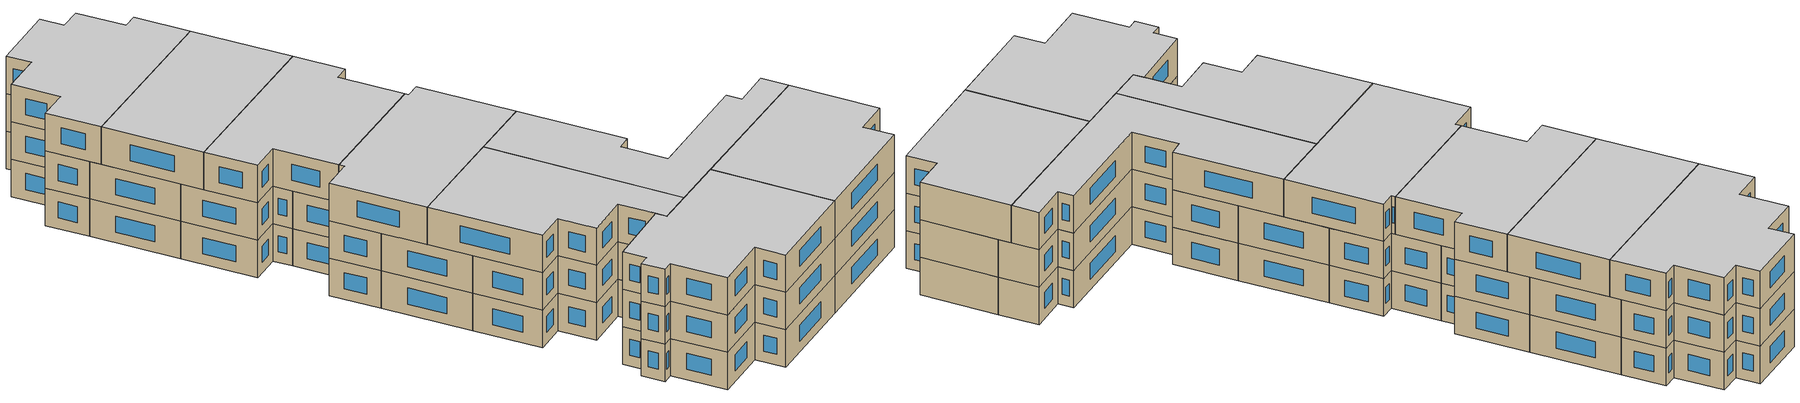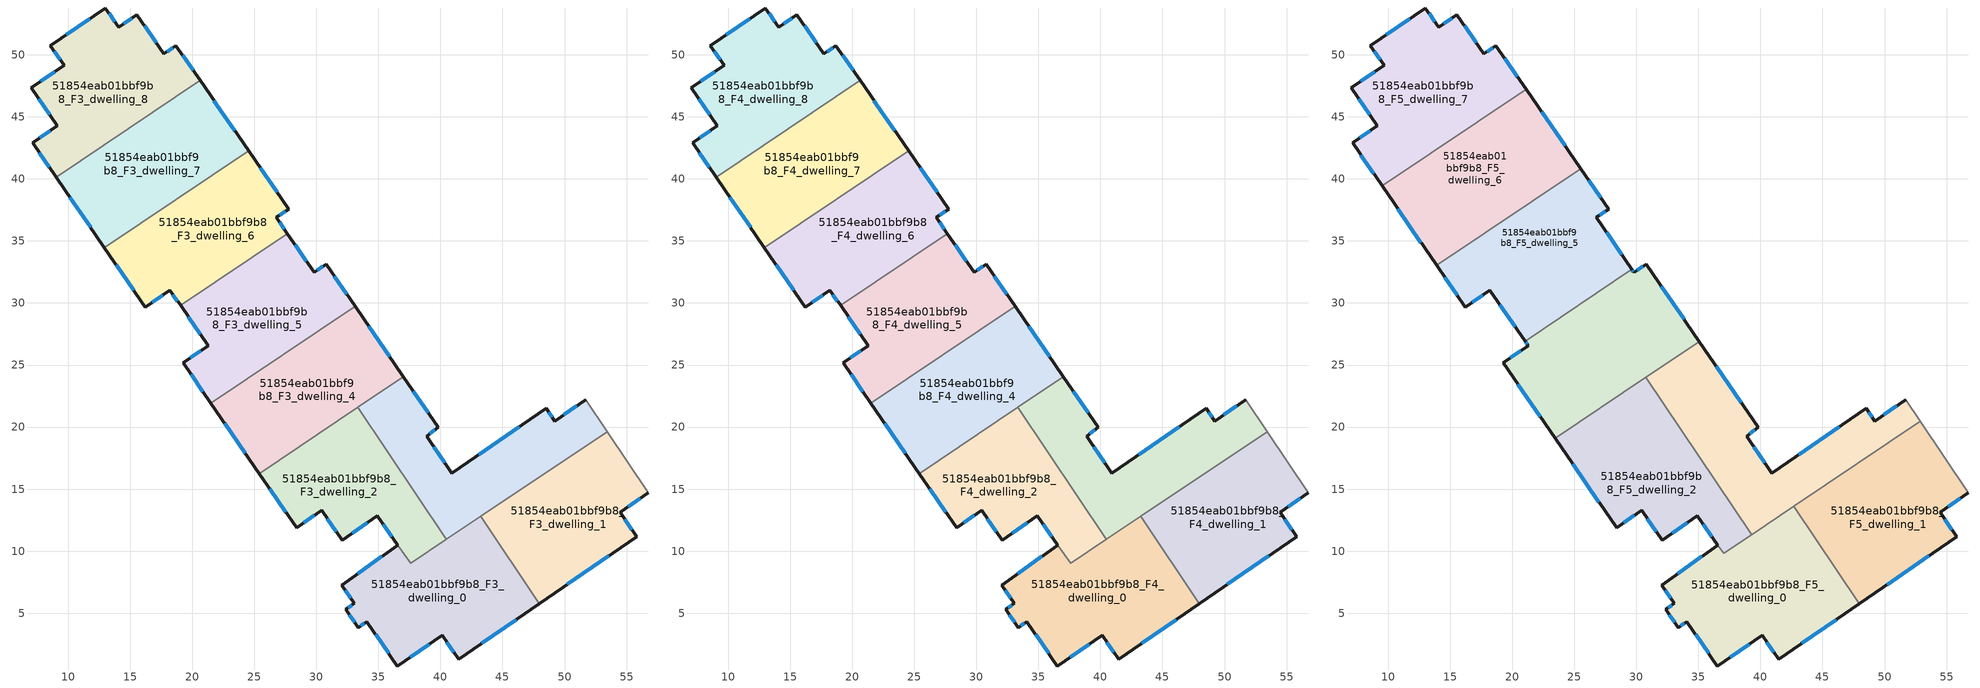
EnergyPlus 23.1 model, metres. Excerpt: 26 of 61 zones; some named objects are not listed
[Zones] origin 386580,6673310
51854eab01bbf9b8_F3_dwelling_0
 floor to 51854eab01bbf9b8_F2_dwelling_0 (EU_floor_Construction): 43.24,12.8 47.96,5.77 41.48,1.3 40.14,3.23 36.54,0.75 34.07,4.31 33.4,3.83 32.36,5.3 33.06,5.78 32.06,7.26 36.56,10.5 37.59,9.01 z9
 wall outside (EU_wall_Construction): 36.56,10.5 32.06,7.26 33.06,5.78 32.36,5.3 33.4,3.83 34.07,4.31 36.54,0.75 40.14,3.23 41.48,1.3 47.96,5.77 z9:12
 wall to 51854eab01bbf9b8_F3_dwelling_1 (EU_wall_Construction): 47.96,5.77 43.24,12.8 z9:12
 wall to 51854eab01bbf9b8_F3_dwelling_2 (EU_wall_Construction): 37.59,9.01 36.56,10.5 / 40.49,10.95 37.6,9.01 z9:12
 wall to 51854eab01bbf9b8_F3_dwelling_3 (EU_wall_Construction): 43.24,12.8 40.49,10.95 z9:12
 window (EU_Window_Construction): 33.59,3.97 33.88,4.17 / 32.66,4.88 33.1,4.25 / 32.86,5.65 32.56,5.44 / 32.34,6.84 32.77,6.21 / 35.27,9.57 33.34,8.19 / 43.33,2.58 46.11,4.49 / 40.52,2.68 41.09,1.85 / 37.57,1.45 39.11,2.52 / 34.78,3.29 35.83,1.76 z9.86:11.14
51854eab01bbf9b8_F3_dwelling_1
 floor to 51854eab01bbf9b8_F2_dwelling_1 (EU_floor_Construction): 53.43,19.64 56.74,14.69 54.47,13.14 55.81,11.18 47.96,5.77 43.24,12.8 z9
 wall outside (EU_wall_Construction): 47.96,5.77 55.81,11.18 54.47,13.14 56.74,14.69 z9:12
 wall adiabatic (EU_wall_Construction): 56.74,14.69 53.43,19.64 z9:12
 wall to 51854eab01bbf9b8_F3_dwelling_3 (EU_wall_Construction): 53.43,19.64 43.24,12.8 z9:12
 window (EU_Window_Construction): 55.12,13.58 56.09,14.25 / 55.43,11.74 54.86,12.58 / 50.21,7.32 53.57,9.63 z9.86:11.14
51854eab01bbf9b8_F3_dwelling_2
 floor to 51854eab01bbf9b8_F2_dwelling_2 (EU_floor_Construction): 33.35,21.59 40.49,10.95 37.6,9.01 34.91,12.87 32.08,10.89 30.42,13.3 28.4,11.9 25.41,16.25 z9
 wall outside (EU_wall_Construction): 25.41,16.25 28.4,11.9 30.42,13.3 32.08,10.89 34.91,12.87 36.56,10.5 z9:12
 wall to 51854eab01bbf9b8_F3_dwelling_3 (EU_wall_Construction): 40.49,10.95 33.35,21.59 z9:12
 wall to 51854eab01bbf9b8_F3_dwelling_4 (EU_wall_Construction): 33.35,21.59 25.41,16.25 z9:12
 window (EU_Window_Construction): 32.89,11.45 34.1,12.3 / 30.9,12.61 31.61,11.58 / 28.98,12.3 29.85,12.9 / 26.26,15.01 27.55,13.15 / 35.38,12.19 36.09,11.17 z9.86:11.14
51854eab01bbf9b8_F3_dwelling_3
 floor to 51854eab01bbf9b8_F2_dwelling_3 (EU_floor_Construction): 51.71,22.22 53.43,19.64 40.49,10.95 33.35,21.59 37.02,24.05 39.81,19.98 38.9,19.27 40.92,16.28 48.54,21.5 49.22,20.49 z9
 wall outside (EU_wall_Construction): 51.71,22.22 49.22,20.49 48.54,21.5 40.92,16.28 38.9,19.27 39.81,19.98 37.02,24.05 z9:12
 wall adiabatic (EU_wall_Construction): 53.43,19.64 51.71,22.22 z9:12
 wall to 51854eab01bbf9b8_F3_dwelling_4 (EU_wall_Construction): 37.02,24.05 33.35,21.59 z9:12
 window (EU_Window_Construction): 39.02,21.14 37.82,22.89 / 39.16,19.47 39.55,19.78 / 40.35,17.13 39.48,18.42 / 46.36,20.01 43.1,17.77 / 49.03,20.78 48.73,21.21 / 51,21.72 49.93,20.98 z9.86:11.14
51854eab01bbf9b8_F3_dwelling_4
 floor to 51854eab01bbf9b8_F2_dwelling_4 (EU_floor_Construction): 33.12,29.73 37.02,24.05 25.41,16.25 21.49,21.93 z9
 wall outside (EU_wall_Construction): 37.02,24.05 33.12,29.73 / 21.49,21.93 25.41,16.25 z9:12
 wall to 51854eab01bbf9b8_F3_dwelling_5 (EU_wall_Construction): 33.12,29.73 21.49,21.93 z9:12
 window (EU_Window_Construction): 35.91,25.67 34.23,28.11 / 22.61,20.31 24.29,17.88 z9.86:11.14
51854eab01bbf9b8_F3_dwelling_5
 floor to 51854eab01bbf9b8_F2_dwelling_5 (EU_floor_Construction): 30.78,33.14 33.12,29.73 21.49,21.93 19.26,25.17 21.28,26.57 19.05,29.8 27.68,35.59 29.81,32.46 z9
 wall outside (EU_wall_Construction): 19.05,29.8 21.28,26.57 19.26,25.17 21.49,21.93 / 33.12,29.73 30.78,33.14 29.81,32.46 27.68,35.59 z9:12
 wall to 51854eab01bbf9b8_F3_dwelling_6 (EU_wall_Construction): 27.68,35.59 19.05,29.8 z9:12
 window (EU_Window_Construction): 19.9,24.24 20.86,22.86 / 20.7,26.17 19.84,25.57 / 19.69,28.88 20.64,27.49 / 29.2,33.35 28.29,34.69 / 30.51,32.94 30.09,32.65 / 32.45,30.7 31.45,32.16 z9.86:11.14
51854eab01bbf9b8_F3_dwelling_6
 floor to 51854eab01bbf9b8_F2_dwelling_6 (EU_floor_Construction): 24.54,42.25 27.77,37.56 26.78,36.9 27.68,35.59 19.05,29.8 18.2,31.04 16.22,29.66 12.92,34.46 z9
 wall outside (EU_wall_Construction): 12.92,34.46 16.22,29.66 18.2,31.04 19.05,29.8 / 27.68,35.59 26.78,36.9 27.77,37.56 24.54,42.25 z9:12
 wall to 51854eab01bbf9b8_F3_dwelling_7 (EU_wall_Construction): 24.54,42.25 12.92,34.46 z9:12
 window (EU_Window_Construction): 18.45,30.68 18.81,30.15 / 16.78,30.05 17.64,30.64 / 13.86,33.09 15.28,31.03 / 26.85,38.9 25.46,40.91 / 27.06,37.09 27.49,37.37 / 27.42,35.96 27.04,36.52 z9.86:11.14
51854eab01bbf9b8_F3_dwelling_7
 floor to 51854eab01bbf9b8_F2_dwelling_7 (EU_floor_Construction): 20.63,47.94 24.54,42.25 12.92,34.46 9.02,40.15 z9
 wall outside (EU_wall_Construction): 24.54,42.25 20.63,47.94 / 9.02,40.15 12.92,34.46 z9:12
 wall to 51854eab01bbf9b8_F3_dwelling_8 (EU_wall_Construction): 20.63,47.94 9.02,40.15 z9:12
 window (EU_Window_Construction): 23.42,43.88 21.74,46.31 / 10.14,38.52 11.81,36.08 z9.86:11.14
51854eab01bbf9b8_F3_dwelling_8
 floor to 51854eab01bbf9b8_F2_dwelling_8 (EU_floor_Construction): 18.69,50.75 20.63,47.94 9.02,40.15 7.13,42.91 9.13,44.27 7.03,47.34 9.67,49.14 8.58,50.73 13,53.77 14.06,52.23 15.54,53.22 17.71,50.07 z9
 wall outside (EU_wall_Construction): 20.63,47.94 18.69,50.75 17.71,50.07 15.54,53.22 14.06,52.23 13,53.77 8.58,50.73 9.67,49.14 7.03,47.34 9.13,44.27 7.13,42.91 9.02,40.15 z9:12
 window (EU_Window_Construction): 20.07,48.74 19.24,49.95 / 7.67,42.12 8.48,40.94 / 8.56,43.88 7.7,43.3 / 7.63,46.47 8.53,45.15 / 8.92,48.63 7.79,47.86 / 8.89,50.28 9.36,49.59 / 11.74,52.9 9.84,51.6 / 13.76,52.67 13.31,53.33 / 15.12,52.94 14.49,52.52 / 17.09,50.97 16.16,52.32 / 18.41,50.56 17.99,50.27 z9.86:11.14
51854eab01bbf9b8_F4_dwelling_0
 floor to 51854eab01bbf9b8_F3_dwelling_0 (EU_floor_Construction): 43.24,12.8 47.96,5.77 41.48,1.3 40.14,3.23 36.54,0.75 34.07,4.31 33.4,3.83 32.36,5.3 33.06,5.78 32.06,7.26 36.56,10.5 37.59,9.01 z12
 wall outside (EU_wall_Construction): 36.56,10.5 32.06,7.26 33.06,5.78 32.36,5.3 33.4,3.83 34.07,4.31 36.54,0.75 40.14,3.23 41.48,1.3 47.96,5.77 z12:15
 wall to 51854eab01bbf9b8_F4_dwelling_1 (EU_wall_Construction): 47.96,5.77 43.24,12.8 z12:15
 wall to 51854eab01bbf9b8_F4_dwelling_2 (EU_wall_Construction): 37.59,9.01 36.56,10.5 / 40.49,10.95 37.6,9.01 z12:15
 wall to 51854eab01bbf9b8_F4_dwelling_3 (EU_wall_Construction): 43.24,12.8 40.49,10.95 z12:15
 window (EU_Window_Construction): 33.59,3.97 33.88,4.17 / 32.66,4.88 33.1,4.25 / 32.86,5.65 32.56,5.44 / 32.34,6.84 32.77,6.21 / 35.27,9.57 33.34,8.19 / 43.33,2.58 46.11,4.49 / 40.52,2.68 41.09,1.85 / 37.57,1.45 39.11,2.52 / 34.78,3.29 35.83,1.76 z12.86:14.14
51854eab01bbf9b8_F4_dwelling_1
 floor to 51854eab01bbf9b8_F3_dwelling_1 (EU_floor_Construction): 53.43,19.64 56.74,14.69 54.47,13.14 55.81,11.18 47.96,5.77 43.24,12.8 z12
 wall outside (EU_wall_Construction): 47.96,5.77 55.81,11.18 54.47,13.14 56.74,14.69 z12:15
 wall adiabatic (EU_wall_Construction): 56.74,14.69 53.43,19.64 z12:15
 wall to 51854eab01bbf9b8_F4_dwelling_3 (EU_wall_Construction): 53.43,19.64 43.24,12.8 z12:15
 window (EU_Window_Construction): 55.12,13.58 56.09,14.25 / 55.43,11.74 54.86,12.58 / 50.21,7.32 53.57,9.63 z12.86:14.14
51854eab01bbf9b8_F4_dwelling_2
 floor to 51854eab01bbf9b8_F3_dwelling_2 (EU_floor_Construction): 33.35,21.59 40.49,10.95 37.6,9.01 34.91,12.87 32.08,10.89 30.42,13.3 28.4,11.9 25.41,16.25 z12
 wall outside (EU_wall_Construction): 25.41,16.25 28.4,11.9 30.42,13.3 32.08,10.89 34.91,12.87 36.56,10.5 z12:15
 wall to 51854eab01bbf9b8_F4_dwelling_3 (EU_wall_Construction): 40.49,10.95 33.35,21.59 z12:15
 wall to 51854eab01bbf9b8_F4_dwelling_4 (EU_wall_Construction): 33.35,21.59 25.41,16.25 z12:15
 window (EU_Window_Construction): 32.89,11.45 34.1,12.3 / 30.9,12.61 31.61,11.58 / 28.98,12.3 29.85,12.9 / 26.26,15.01 27.55,13.15 / 35.38,12.19 36.09,11.17 z12.86:14.14
 ceiling adiabatic (EU_roof_Construction): 40.49,10.95 39.94,11.77 37.03,9.81 37.59,9.01 z15
51854eab01bbf9b8_F4_dwelling_3
 floor to 51854eab01bbf9b8_F3_dwelling_3 (EU_floor_Construction): 51.71,22.22 53.43,19.64 40.49,10.95 33.35,21.59 37.02,24.05 39.81,19.98 38.9,19.27 40.92,16.28 48.54,21.5 49.22,20.49 z12
 wall outside (EU_wall_Construction): 51.71,22.22 49.22,20.49 48.54,21.5 40.92,16.28 38.9,19.27 39.81,19.98 37.02,24.05 z12:15
 wall adiabatic (EU_wall_Construction): 53.43,19.64 51.71,22.22 z12:15
 wall to 51854eab01bbf9b8_F4_dwelling_4 (EU_wall_Construction): 37.02,24.05 33.35,21.59 z12:15
 window (EU_Window_Construction): 39.02,21.14 37.82,22.89 / 39.16,19.47 39.55,19.78 / 40.35,17.13 39.48,18.42 / 46.36,20.01 43.1,17.77 / 49.03,20.78 48.73,21.21 / 51,21.72 49.93,20.98 z12.86:14.14
 ceiling adiabatic (EU_roof_Construction): 43.24,12.8 42.69,13.61 39.94,11.77 40.49,10.95 z15
51854eab01bbf9b8_F4_dwelling_4
 floor to 51854eab01bbf9b8_F3_dwelling_4 (EU_floor_Construction): 33.12,29.73 37.02,24.05 25.41,16.25 21.49,21.93 z12
 wall outside (EU_wall_Construction): 37.02,24.05 33.12,29.73 / 21.49,21.93 25.41,16.25 z12:15
 wall to 51854eab01bbf9b8_F4_dwelling_5 (EU_wall_Construction): 33.12,29.73 21.49,21.93 z12:15
 window (EU_Window_Construction): 35.91,25.67 34.23,28.11 / 22.61,20.31 24.29,17.88 z12.86:14.14
51854eab01bbf9b8_F4_dwelling_5
 floor to 51854eab01bbf9b8_F3_dwelling_5 (EU_floor_Construction): 30.78,33.14 33.12,29.73 21.49,21.93 19.26,25.17 21.28,26.57 19.05,29.8 27.68,35.59 29.81,32.46 z12
 wall outside (EU_wall_Construction): 19.05,29.8 21.28,26.57 19.26,25.17 21.49,21.93 / 33.12,29.73 30.78,33.14 29.81,32.46 27.68,35.59 z12:15
 wall to 51854eab01bbf9b8_F4_dwelling_6 (EU_wall_Construction): 27.68,35.59 19.05,29.8 z12:15
 window (EU_Window_Construction): 19.9,24.24 20.86,22.86 / 20.7,26.17 19.84,25.57 / 19.69,28.88 20.64,27.49 / 29.2,33.35 28.29,34.69 / 30.51,32.94 30.09,32.65 / 32.45,30.7 31.45,32.16 z12.86:14.14
51854eab01bbf9b8_F4_dwelling_6
 floor to 51854eab01bbf9b8_F3_dwelling_6 (EU_floor_Construction): 24.54,42.25 27.77,37.56 26.78,36.9 27.68,35.59 19.05,29.8 18.2,31.04 16.22,29.66 12.92,34.46 z12
 wall outside (EU_wall_Construction): 12.92,34.46 16.22,29.66 18.2,31.04 19.05,29.8 / 27.68,35.59 26.78,36.9 27.77,37.56 24.54,42.25 z12:15
 wall to 51854eab01bbf9b8_F4_dwelling_7 (EU_wall_Construction): 24.54,42.25 12.92,34.46 z12:15
 window (EU_Window_Construction): 18.45,30.68 18.81,30.15 / 16.78,30.05 17.64,30.64 / 13.86,33.09 15.28,31.03 / 26.85,38.9 25.46,40.91 / 27.06,37.09 27.49,37.37 / 27.42,35.96 27.04,36.52 z12.86:14.14
51854eab01bbf9b8_F4_dwelling_7
 floor to 51854eab01bbf9b8_F3_dwelling_7 (EU_floor_Construction): 20.63,47.94 24.54,42.25 12.92,34.46 9.02,40.15 z12
 wall outside (EU_wall_Construction): 24.54,42.25 20.63,47.94 / 9.02,40.15 12.92,34.46 z12:15
 wall to 51854eab01bbf9b8_F4_dwelling_8 (EU_wall_Construction): 20.63,47.94 9.02,40.15 z12:15
 window (EU_Window_Construction): 23.42,43.88 21.74,46.31 / 10.14,38.52 11.81,36.08 z12.86:14.14
51854eab01bbf9b8_F4_dwelling_8
 floor to 51854eab01bbf9b8_F3_dwelling_8 (EU_floor_Construction): 18.69,50.75 20.63,47.94 9.02,40.15 7.13,42.91 9.13,44.27 7.03,47.34 9.67,49.14 8.58,50.73 13,53.77 14.06,52.23 15.54,53.22 17.71,50.07 z12
 wall outside (EU_wall_Construction): 20.63,47.94 18.69,50.75 17.71,50.07 15.54,53.22 14.06,52.23 13,53.77 8.58,50.73 9.67,49.14 7.03,47.34 9.13,44.27 7.13,42.91 9.02,40.15 z12:15
 window (EU_Window_Construction): 20.07,48.74 19.24,49.95 / 7.67,42.12 8.48,40.94 / 8.56,43.88 7.7,43.3 / 7.63,46.47 8.53,45.15 / 8.92,48.63 7.79,47.86 / 8.89,50.28 9.36,49.59 / 11.74,52.9 9.84,51.6 / 13.76,52.67 13.31,53.33 / 15.12,52.94 14.49,52.52 / 17.09,50.97 16.16,52.32 / 18.41,50.56 17.99,50.27 z12.86:14.14
51854eab01bbf9b8_F5_dwelling_0
 floor to 51854eab01bbf9b8_F4_dwelling_0 (EU_floor_Construction): 43.24,12.8 47.96,5.77 41.48,1.3 40.14,3.23 36.54,0.75 34.07,4.31 33.4,3.83 32.36,5.3 33.06,5.78 32.06,7.26 36.56,10.5 37.59,9.01 z15
 floor adiabatic (EU_floor_Construction): 42.69,13.61 43.24,12.8 37.59,9.01 37.03,9.81 z15
 wall outside (EU_wall_Construction): 36.56,10.5 32.06,7.26 33.06,5.78 32.36,5.3 33.4,3.83 34.07,4.31 36.54,0.75 40.14,3.23 41.48,1.3 47.96,5.77 z15:18
 wall to 51854eab01bbf9b8_F5_dwelling_1 (EU_wall_Construction): 47.96,5.77 42.69,13.61 z15:18
 wall to 51854eab01bbf9b8_F5_dwelling_2 (EU_wall_Construction): 39.28,11.32 37.03,9.81 36.56,10.5 z15:18
 wall to 51854eab01bbf9b8_F5_dwelling_3 (EU_wall_Construction): 42.69,13.61 39.28,11.32 z15:18
 window (EU_Window_Construction): 43.33,2.57 46.11,4.49 / 40.52,2.68 41.09,1.85 / 37.57,1.45 39.11,2.52 / 34.78,3.29 35.83,1.76 / 33.59,3.97 33.88,4.17 / 32.66,4.88 33.1,4.25 / 32.86,5.65 32.56,5.44 / 32.34,6.84 32.77,6.21 / 35.27,9.57 33.34,8.19 z15.86:17.14
 ceiling to 51854eab01bbf9b8_F6_dwelling_0 (EU_floor_Construction): 47.96,5.77 42.69,13.61 37.03,9.81 36.56,10.5 32.06,7.26 33.06,5.78 32.36,5.3 33.4,3.83 34.07,4.31 36.54,0.75 40.14,3.23 41.48,1.3 z18
51854eab01bbf9b8_F5_dwelling_1
 floor to 51854eab01bbf9b8_F4_dwelling_1 (EU_floor_Construction): 53.43,19.64 56.74,14.69 54.47,13.14 55.81,11.18 47.96,5.77 43.24,12.8 z15
 floor to 51854eab01bbf9b8_F4_dwelling_0 (EU_floor_Construction): 44.55,10.84 43.24,12.8 47.96,5.77 z15
 floor to 51854eab01bbf9b8_F4_dwelling_3 (EU_floor_Construction): 52.89,20.45 53.43,19.64 43.24,12.8 42.69,13.61 z15
 wall outside (EU_wall_Construction): 47.96,5.77 55.81,11.18 54.47,13.14 56.74,14.69 z15:18
 wall adiabatic (EU_wall_Construction): 56.74,14.69 52.89,20.45 z15:18
 wall to 51854eab01bbf9b8_F5_dwelling_3 (EU_wall_Construction): 52.89,20.45 42.69,13.61 z15:18
 window (EU_Window_Construction): 55.12,13.58 56.09,14.25 / 55.43,11.74 54.86,12.58 / 50.2,7.31 53.57,9.63 z15.86:17.14
 ceiling to 51854eab01bbf9b8_F6_dwelling_1 (EU_floor_Construction): 55.81,11.18 54.47,13.14 56.74,14.69 52.89,20.45 42.69,13.61 47.96,5.77 z18
51854eab01bbf9b8_F5_dwelling_2
 floor to 51854eab01bbf9b8_F4_dwelling_2 (EU_floor_Construction): 32.69,21.14 39.28,11.32 37.03,9.81 34.91,12.87 32.08,10.89 30.42,13.3 28.4,11.9 25.41,16.25 z15
 floor to 51854eab01bbf9b8_F4_dwelling_4 (EU_floor_Construction): 30.77,24.01 32.69,21.14 25.41,16.25 23.45,19.09 z15
 wall outside (EU_wall_Construction): 23.45,19.09 28.4,11.9 30.42,13.3 32.08,10.89 34.91,12.87 36.56,10.49 z15:18
 wall to 51854eab01bbf9b8_F5_dwelling_3 (EU_wall_Construction): 39.28,11.32 30.77,24.01 z15:18
 wall to 51854eab01bbf9b8_F5_dwelling_4 (EU_wall_Construction): 30.77,24.01 23.45,19.09 z15:18
 window (EU_Window_Construction): 32.89,11.45 34.1,12.3 / 30.9,12.61 31.61,11.58 / 28.98,12.3 29.85,12.9 / 24.86,17.04 26.99,13.96 / 35.38,12.19 36.09,11.17 z15.86:17.14
 ceiling to 51854eab01bbf9b8_F6_dwelling_2 (EU_floor_Construction): 39.28,11.32 30.77,24.01 23.45,19.09 28.4,11.9 30.42,13.3 32.08,10.89 34.91,12.87 37.03,9.81 z18
51854eab01bbf9b8_F5_dwelling_3
 floor to 51854eab01bbf9b8_F4_dwelling_3 (EU_floor_Construction): 51.71,22.22 52.89,20.45 39.94,11.77 33.35,21.59 37.02,24.05 39.81,19.98 38.9,19.27 40.92,16.28 48.54,21.5 49.22,20.49 z15
 floor to 51854eab01bbf9b8_F4_dwelling_2 (EU_floor_Construction): 33.35,21.59 39.94,11.77 39.28,11.32 32.69,21.14 z15
 floor to 51854eab01bbf9b8_F4_dwelling_4 (EU_floor_Construction): 35.07,26.89 37.02,24.05 32.69,21.14 30.77,24.01 z15
 wall outside (EU_wall_Construction): 51.71,22.22 49.22,20.49 48.54,21.5 40.92,16.28 38.9,19.27 39.81,19.98 35.07,26.89 z15:18
 wall adiabatic (EU_wall_Construction): 52.89,20.45 51.71,22.22 z15:18
 wall to 51854eab01bbf9b8_F5_dwelling_4 (EU_wall_Construction): 35.07,26.89 30.77,24.01 z15:18
 window (EU_Window_Construction): 49.03,20.78 48.73,21.21 / 51,21.72 49.93,20.98 / 38.46,21.95 36.43,24.92 / 39.16,19.47 39.55,19.78 / 40.35,17.13 39.48,18.42 / 46.36,20.01 43.1,17.77 z15.86:17.14
 ceiling to 51854eab01bbf9b8_F6_dwelling_3 (EU_floor_Construction): 52.89,20.45 51.71,22.22 49.22,20.49 48.54,21.5 40.92,16.28 38.9,19.27 39.81,19.98 35.07,26.89 30.77,24.01 39.28,11.32 z18
51854eab01bbf9b8_F5_dwelling_4
 floor to 51854eab01bbf9b8_F4_dwelling_4 (EU_floor_Construction): 33.12,29.73 35.07,26.89 23.45,19.09 21.49,21.93 z15
 floor to 51854eab01bbf9b8_F4_dwelling_5 (EU_floor_Construction): 30.78,33.14 33.12,29.73 21.49,21.93 19.26,25.17 21.28,26.57 21.03,26.93 29.64,32.71 29.81,32.46 z15
 wall outside (EU_wall_Construction): 21.03,26.93 21.28,26.57 19.26,25.17 23.45,19.09 / 35.07,26.89 30.78,33.14 29.81,32.46 29.64,32.71 z15:18
 wall to 51854eab01bbf9b8_F5_dwelling_5 (EU_wall_Construction): 29.64,32.71 21.03,26.93 z15:18
 window (EU_Window_Construction): 20.46,23.43 22.25,20.83 / 20.7,26.17 19.84,25.57 / 21.1,26.83 21.21,26.67 / 29.76,32.53 29.69,32.64 / 30.51,32.94 30.09,32.65 / 33.85,28.68 32.01,31.35 z15.86:17.14
 ceiling to 51854eab01bbf9b8_F6_dwelling_4 (EU_floor_Construction): 35.07,26.89 30.78,33.14 29.81,32.46 29.64,32.71 21.03,26.93 21.28,26.57 19.26,25.17 23.45,19.09 z18
51854eab01bbf9b8_F5_dwelling_5
 floor to 51854eab01bbf9b8_F4_dwelling_5 (EU_floor_Construction): 27.68,35.59 29.64,32.71 21.03,26.93 19.05,29.8 z15
 floor to 51854eab01bbf9b8_F4_dwelling_6 (EU_floor_Construction): 25.52,40.83 27.77,37.56 26.78,36.9 27.68,35.59 19.05,29.8 18.2,31.04 16.22,29.66 13.9,33.04 z15
 wall outside (EU_wall_Construction): 13.9,33.04 16.22,29.66 18.2,31.04 21.03,26.93 / 29.64,32.71 26.78,36.9 27.77,37.56 25.52,40.83 z15:18
 wall to 51854eab01bbf9b8_F5_dwelling_6 (EU_wall_Construction): 25.52,40.83 13.9,33.04 z15:18
 window (EU_Window_Construction): 19.01,29.86 20.22,28.1 / 16.78,30.05 17.64,30.64 / 14.56,32.07 15.55,30.62 / 27.13,38.5 26.16,39.9 / 27.06,37.09 27.49,37.37 / 28.82,33.91 27.6,35.7 z15.86:17.14
 ceiling to 51854eab01bbf9b8_F6_dwelling_5 (EU_floor_Construction): 29.64,32.71 26.78,36.9 27.77,37.56 25.52,40.83 13.9,33.04 16.22,29.66 18.2,31.04 21.03,26.93 z18
51854eab01bbf9b8_F5_dwelling_6
 floor to 51854eab01bbf9b8_F4_dwelling_6 (EU_floor_Construction): 24.54,42.25 25.52,40.83 13.9,33.04 12.92,34.46 z15
 floor to 51854eab01bbf9b8_F4_dwelling_7 (EU_floor_Construction): 21.12,47.22 24.54,42.25 12.92,34.46 9.51,39.44 z15
 wall outside (EU_wall_Construction): 25.52,40.83 21.12,47.22 / 9.51,39.44 13.9,33.04 z15:18
 wall to 51854eab01bbf9b8_F5_dwelling_7 (EU_wall_Construction): 21.12,47.22 9.51,39.44 z15:18
 window (EU_Window_Construction): 24.26,42.66 22.37,45.4 / 10.76,37.61 12.64,34.87 z15.86:17.14
 ceiling to 51854eab01bbf9b8_F6_dwelling_6 (EU_floor_Construction): 25.52,40.83 21.12,47.22 9.51,39.44 13.9,33.04 z18
51854eab01bbf9b8_F5_dwelling_7
 floor to 51854eab01bbf9b8_F4_dwelling_7 (EU_floor_Construction): 20.63,47.94 21.12,47.22 9.51,39.44 9.02,40.15 z15
 floor to 51854eab01bbf9b8_F4_dwelling_8 (EU_floor_Construction): 18.69,50.75 20.63,47.94 9.02,40.15 7.13,42.91 9.13,44.27 7.03,47.34 9.67,49.14 8.58,50.73 13,53.77 14.06,52.23 15.54,53.22 17.71,50.07 z15
 wall outside (EU_wall_Construction): 21.12,47.22 18.69,50.75 17.71,50.07 15.54,53.22 14.06,52.23 13,53.77 8.58,50.73 9.67,49.14 7.03,47.34 9.13,44.27 7.13,42.91 9.51,39.44 z15:18
 window (EU_Window_Construction): 20.42,48.23 19.38,49.74 / 7.81,41.92 8.83,40.43 / 8.56,43.88 7.7,43.3 / 7.63,46.47 8.53,45.15 / 8.92,48.63 7.79,47.86 / 8.89,50.28 9.36,49.59 / 11.74,52.9 9.84,51.6 / 13.76,52.67 13.31,53.33 / 15.12,52.94 14.49,52.52 / 17.09,50.97 16.16,52.32 / 18.41,50.56 17.99,50.27 z15.86:17.14
 ceiling to 51854eab01bbf9b8_F6_dwelling_7 (EU_floor_Construction): 21.12,47.22 18.69,50.75 17.71,50.07 15.54,53.22 14.06,52.23 13,53.77 8.58,50.73 9.67,49.14 7.03,47.34 9.13,44.27 7.13,42.91 9.51,39.44 z18
[Building]
EU S2 Campaign: North Axis=0; Terrain=City; Solar Distribution=FullExterior
[Site:Location]
Helsinki-Vantaa.AP: Latitude=60.317; Longitude=24.963; Time Zone=2; Elevation=54.6
[SizingPeriod:WeatherFileDays]
AnnualSizingPeriod: Begin Month=1; Begin Day of Month=1; End Month=12; End Day of Month=31; Day of Week for Start Day=Monday; Use Weather File Daylight Saving Period=No; Use Weather File Rain and Snow Indicators=No
[MATERIAL]
EU_InternalMass_Material: Roughness=MediumRough; Thickness=0.1; Conductivity=1; Density=1800; Specific Heat=900; Thermal Absorptance=0.9; Solar Absorptance=0.7; Visible Absorptance=0.7
[MATERIAL:NOMASS] Roughness=MediumRough; Thermal Absorptance=0.9; Solar Absorptance=0.7; Visible Absorptance=0.7
Name | Thermal Resistance
EU_wall_NoMass | 2.6932
EU_roof_NoMass | 3.19818
EU_floor_NoMass | 2.22482
[WINDOWMATERIAL:SIMPLEGLAZINGSYSTEM]
EU_Window_SimpleGlazing: UFactor=2.14966; Solar Heat Gain Coefficient=0.7; Visible Transmittance=0.7
[CONSTRUCTION]
EU_wall_Construction: EU_wall_NoMass
EU_roof_Construction: EU_roof_NoMass
EU_floor_Construction: EU_floor_NoMass
EU_Window_Construction: EU_Window_SimpleGlazing
EU_InternalMass_Construction: EU_InternalMass_Material
[ZONE] Type=1; Multiplier=1; Ceiling Height=autocalculate; Floor Area=autocalculate; Part of Total Floor Area=Yes
Name | Volume
51854eab01bbf9b8_F3_dwelling_0; 51854eab01bbf9b8_F4_dwelling_0 | 318.029
51854eab01bbf9b8_F5_dwelling_0 | 337.892
51854eab01bbf9b8_F3_dwelling_1; 51854eab01bbf9b8_F4_dwelling_1 | 289.367
51854eab01bbf9b8_F5_dwelling_1 | 325.545
51854eab01bbf9b8_F3_dwelling_2; 51854eab01bbf9b8_F4_dwelling_2 | 260.671
51854eab01bbf9b8_F5_dwelling_2 | 313.171
51854eab01bbf9b8_F3_dwelling_3; 51854eab01bbf9b8_F4_dwelling_3 | 289.378
51854eab01bbf9b8_F5_dwelling_3 | 325.588
51854eab01bbf9b8_F3_dwelling_4; 51854eab01bbf9b8_F4_dwelling_4 | 289.39
51854eab01bbf9b8_F5_dwelling_4 | 325.538
51854eab01bbf9b8_F3_dwelling_5; 51854eab01bbf9b8_F4_dwelling_5 | 289.358
51854eab01bbf9b8_F5_dwelling_5 | 325.562
51854eab01bbf9b8_F3_dwelling_6; 51854eab01bbf9b8_F4_dwelling_6 | 289.4
51854eab01bbf9b8_F5_dwelling_6 | 325.532
51854eab01bbf9b8_F3_dwelling_7; 51854eab01bbf9b8_F4_dwelling_7 | 289.386
51854eab01bbf9b8_F5_dwelling_7 | 325.564
51854eab01bbf9b8_F3_dwelling_8; 51854eab01bbf9b8_F4_dwelling_8 | 289.354
[INTERNALMASS] Construction=EU_InternalMass_Construction
Name | Zone or ZoneList | Surface Area
51854eab01bbf9b8_F3_dwelling_0_EU_InternalMass | 51854eab01bbf9b8_F3_dwelling_0 | 106.01
51854eab01bbf9b8_F3_dwelling_1_EU_InternalMass | 51854eab01bbf9b8_F3_dwelling_1 | 96.4544
51854eab01bbf9b8_F3_dwelling_2_EU_InternalMass | 51854eab01bbf9b8_F3_dwelling_2 | 86.9033
51854eab01bbf9b8_F3_dwelling_3_EU_InternalMass | 51854eab01bbf9b8_F3_dwelling_3 | 96.4597
51854eab01bbf9b8_F3_dwelling_4_EU_InternalMass | 51854eab01bbf9b8_F3_dwelling_4 | 96.4634
51854eab01bbf9b8_F3_dwelling_5_EU_InternalMass | 51854eab01bbf9b8_F3_dwelling_5 | 96.453
51854eab01bbf9b8_F3_dwelling_6_EU_InternalMass | 51854eab01bbf9b8_F3_dwelling_6 | 96.4663
51854eab01bbf9b8_F3_dwelling_7_EU_InternalMass | 51854eab01bbf9b8_F3_dwelling_7 | 96.4617
51854eab01bbf9b8_F3_dwelling_8_EU_InternalMass | 51854eab01bbf9b8_F3_dwelling_8 | 96.4508
51854eab01bbf9b8_F4_dwelling_0_EU_InternalMass | 51854eab01bbf9b8_F4_dwelling_0 | 106.01
51854eab01bbf9b8_F4_dwelling_1_EU_InternalMass | 51854eab01bbf9b8_F4_dwelling_1 | 96.4544
51854eab01bbf9b8_F4_dwelling_2_EU_InternalMass | 51854eab01bbf9b8_F4_dwelling_2 | 86.9033
51854eab01bbf9b8_F4_dwelling_3_EU_InternalMass | 51854eab01bbf9b8_F4_dwelling_3 | 96.4597
51854eab01bbf9b8_F4_dwelling_4_EU_InternalMass | 51854eab01bbf9b8_F4_dwelling_4 | 96.4634
51854eab01bbf9b8_F4_dwelling_5_EU_InternalMass | 51854eab01bbf9b8_F4_dwelling_5 | 96.453
51854eab01bbf9b8_F4_dwelling_6_EU_InternalMass | 51854eab01bbf9b8_F4_dwelling_6 | 96.4663
51854eab01bbf9b8_F4_dwelling_7_EU_InternalMass | 51854eab01bbf9b8_F4_dwelling_7 | 96.4617
51854eab01bbf9b8_F4_dwelling_8_EU_InternalMass | 51854eab01bbf9b8_F4_dwelling_8 | 96.4508
51854eab01bbf9b8_F5_dwelling_0_EU_InternalMass | 51854eab01bbf9b8_F5_dwelling_0 | 112.632
51854eab01bbf9b8_F5_dwelling_1_EU_InternalMass | 51854eab01bbf9b8_F5_dwelling_1 | 108.514
51854eab01bbf9b8_F5_dwelling_2_EU_InternalMass | 51854eab01bbf9b8_F5_dwelling_2 | 104.391
51854eab01bbf9b8_F5_dwelling_3_EU_InternalMass | 51854eab01bbf9b8_F5_dwelling_3 | 108.53
51854eab01bbf9b8_F5_dwelling_4_EU_InternalMass | 51854eab01bbf9b8_F5_dwelling_4 | 108.512
51854eab01bbf9b8_F5_dwelling_5_EU_InternalMass | 51854eab01bbf9b8_F5_dwelling_5 | 108.521
51854eab01bbf9b8_F5_dwelling_6_EU_InternalMass | 51854eab01bbf9b8_F5_dwelling_6 | 108.511
51854eab01bbf9b8_F5_dwelling_7_EU_InternalMass | 51854eab01bbf9b8_F5_dwelling_7 | 108.521
[OTHEREQUIPMENT] Fuel Type=Electricity; Design Level Calculation Method=Watts/Area; Power per Zone Floor Area=1; Fraction Latent=0; Fraction Radiant=0; Fraction Lost=0; Carbon Dioxide Generation Rate=0; EndUse Subcategory=EU_Step8_InternalGains
Name | Zone or ZoneList or Space or SpaceList | Schedule
EU_Step8_InternalGain_51854eab01bbf9b8_F3_dwelling_0_f000 | 51854eab01bbf9b8_F3_dwelling_0 | EU_Step8_GainSchedule_51854eab01bbf9b8_F3_dwelling_0_f000
EU_Step8_InternalGain_51854eab01bbf9b8_F3_dwelling_1_f000 | 51854eab01bbf9b8_F3_dwelling_1 | EU_Step8_GainSchedule_51854eab01bbf9b8_F3_dwelling_1_f000
EU_Step8_InternalGain_51854eab01bbf9b8_F3_dwelling_2_f000 | 51854eab01bbf9b8_F3_dwelling_2 | EU_Step8_GainSchedule_51854eab01bbf9b8_F3_dwelling_2_f000
EU_Step8_InternalGain_51854eab01bbf9b8_F3_dwelling_3_f000 | 51854eab01bbf9b8_F3_dwelling_3 | EU_Step8_GainSchedule_51854eab01bbf9b8_F3_dwelling_3_f000
EU_Step8_InternalGain_51854eab01bbf9b8_F3_dwelling_4_f000 | 51854eab01bbf9b8_F3_dwelling_4 | EU_Step8_GainSchedule_51854eab01bbf9b8_F3_dwelling_4_f000
EU_Step8_InternalGain_51854eab01bbf9b8_F3_dwelling_5_f000 | 51854eab01bbf9b8_F3_dwelling_5 | EU_Step8_GainSchedule_51854eab01bbf9b8_F3_dwelling_5_f000
EU_Step8_InternalGain_51854eab01bbf9b8_F3_dwelling_6_f000 | 51854eab01bbf9b8_F3_dwelling_6 | EU_Step8_GainSchedule_51854eab01bbf9b8_F3_dwelling_6_f000
EU_Step8_InternalGain_51854eab01bbf9b8_F3_dwelling_7_f000 | 51854eab01bbf9b8_F3_dwelling_7 | EU_Step8_GainSchedule_51854eab01bbf9b8_F3_dwelling_7_f000
EU_Step8_InternalGain_51854eab01bbf9b8_F3_dwelling_8_f000 | 51854eab01bbf9b8_F3_dwelling_8 | EU_Step8_GainSchedule_51854eab01bbf9b8_F3_dwelling_8_f000
EU_Step8_InternalGain_51854eab01bbf9b8_F4_dwelling_0_f000 | 51854eab01bbf9b8_F4_dwelling_0 | EU_Step8_GainSchedule_51854eab01bbf9b8_F4_dwelling_0_f000
EU_Step8_InternalGain_51854eab01bbf9b8_F4_dwelling_1_f000 | 51854eab01bbf9b8_F4_dwelling_1 | EU_Step8_GainSchedule_51854eab01bbf9b8_F4_dwelling_1_f000
EU_Step8_InternalGain_51854eab01bbf9b8_F4_dwelling_2_f000 | 51854eab01bbf9b8_F4_dwelling_2 | EU_Step8_GainSchedule_51854eab01bbf9b8_F4_dwelling_2_f000
EU_Step8_InternalGain_51854eab01bbf9b8_F4_dwelling_3_f000 | 51854eab01bbf9b8_F4_dwelling_3 | EU_Step8_GainSchedule_51854eab01bbf9b8_F4_dwelling_3_f000
EU_Step8_InternalGain_51854eab01bbf9b8_F4_dwelling_4_f000 | 51854eab01bbf9b8_F4_dwelling_4 | EU_Step8_GainSchedule_51854eab01bbf9b8_F4_dwelling_4_f000
EU_Step8_InternalGain_51854eab01bbf9b8_F4_dwelling_5_f000 | 51854eab01bbf9b8_F4_dwelling_5 | EU_Step8_GainSchedule_51854eab01bbf9b8_F4_dwelling_5_f000
EU_Step8_InternalGain_51854eab01bbf9b8_F4_dwelling_6_f000 | 51854eab01bbf9b8_F4_dwelling_6 | EU_Step8_GainSchedule_51854eab01bbf9b8_F4_dwelling_6_f000
EU_Step8_InternalGain_51854eab01bbf9b8_F4_dwelling_7_f000 | 51854eab01bbf9b8_F4_dwelling_7 | EU_Step8_GainSchedule_51854eab01bbf9b8_F4_dwelling_7_f000
EU_Step8_InternalGain_51854eab01bbf9b8_F4_dwelling_8_f000 | 51854eab01bbf9b8_F4_dwelling_8 | EU_Step8_GainSchedule_51854eab01bbf9b8_F4_dwelling_8_f000
EU_Step8_InternalGain_51854eab01bbf9b8_F5_dwelling_0_f000 | 51854eab01bbf9b8_F5_dwelling_0 | EU_Step8_GainSchedule_51854eab01bbf9b8_F5_dwelling_0_f000
EU_Step8_InternalGain_51854eab01bbf9b8_F5_dwelling_1_f000 | 51854eab01bbf9b8_F5_dwelling_1 | EU_Step8_GainSchedule_51854eab01bbf9b8_F5_dwelling_1_f000
EU_Step8_InternalGain_51854eab01bbf9b8_F5_dwelling_2_f000 | 51854eab01bbf9b8_F5_dwelling_2 | EU_Step8_GainSchedule_51854eab01bbf9b8_F5_dwelling_2_f000
EU_Step8_InternalGain_51854eab01bbf9b8_F5_dwelling_3_f000 | 51854eab01bbf9b8_F5_dwelling_3 | EU_Step8_GainSchedule_51854eab01bbf9b8_F5_dwelling_3_f000
EU_Step8_InternalGain_51854eab01bbf9b8_F5_dwelling_4_f000 | 51854eab01bbf9b8_F5_dwelling_4 | EU_Step8_GainSchedule_51854eab01bbf9b8_F5_dwelling_4_f000
EU_Step8_InternalGain_51854eab01bbf9b8_F5_dwelling_5_f000 | 51854eab01bbf9b8_F5_dwelling_5 | EU_Step8_GainSchedule_51854eab01bbf9b8_F5_dwelling_5_f000
EU_Step8_InternalGain_51854eab01bbf9b8_F5_dwelling_6_f000 | 51854eab01bbf9b8_F5_dwelling_6 | EU_Step8_GainSchedule_51854eab01bbf9b8_F5_dwelling_6_f000
EU_Step8_InternalGain_51854eab01bbf9b8_F5_dwelling_7_f000 | 51854eab01bbf9b8_F5_dwelling_7 | EU_Step8_GainSchedule_51854eab01bbf9b8_F5_dwelling_7_f000
[ZONEVENTILATION:DESIGNFLOWRATE] Schedule=EU_AlwaysOn; Design Flow Rate Calculation Method=AirChanges/Hour; Air Changes per Hour=0.586271; Ventilation Type=Natural; Fan Pressure Rise=0; Fan Total Efficiency=1; Constant Term Coefficient=1; Temperature Term Coefficient=0; Velocity Term Coefficient=0; Velocity Squared Term Coefficient=0; Minimum Indoor Temperature=-100; Maximum Indoor Temperature=100; Delta Temperature=-100; Minimum Outdoor Temperature=-100; Maximum Outdoor Temperature=100; Maximum Wind Speed=40
Name | Zone or ZoneList or Space or SpaceList
EU_ConstantAir_51854eab01bbf9b8_F3_dwelling_0 | 51854eab01bbf9b8_F3_dwelling_0
EU_ConstantAir_51854eab01bbf9b8_F3_dwelling_1 | 51854eab01bbf9b8_F3_dwelling_1
EU_ConstantAir_51854eab01bbf9b8_F3_dwelling_2 | 51854eab01bbf9b8_F3_dwelling_2
EU_ConstantAir_51854eab01bbf9b8_F3_dwelling_3 | 51854eab01bbf9b8_F3_dwelling_3
EU_ConstantAir_51854eab01bbf9b8_F3_dwelling_4 | 51854eab01bbf9b8_F3_dwelling_4
EU_ConstantAir_51854eab01bbf9b8_F3_dwelling_5 | 51854eab01bbf9b8_F3_dwelling_5
EU_ConstantAir_51854eab01bbf9b8_F3_dwelling_6 | 51854eab01bbf9b8_F3_dwelling_6
EU_ConstantAir_51854eab01bbf9b8_F3_dwelling_7 | 51854eab01bbf9b8_F3_dwelling_7
EU_ConstantAir_51854eab01bbf9b8_F3_dwelling_8 | 51854eab01bbf9b8_F3_dwelling_8
EU_ConstantAir_51854eab01bbf9b8_F4_dwelling_0 | 51854eab01bbf9b8_F4_dwelling_0
EU_ConstantAir_51854eab01bbf9b8_F4_dwelling_1 | 51854eab01bbf9b8_F4_dwelling_1
EU_ConstantAir_51854eab01bbf9b8_F4_dwelling_2 | 51854eab01bbf9b8_F4_dwelling_2
EU_ConstantAir_51854eab01bbf9b8_F4_dwelling_3 | 51854eab01bbf9b8_F4_dwelling_3
EU_ConstantAir_51854eab01bbf9b8_F4_dwelling_4 | 51854eab01bbf9b8_F4_dwelling_4
EU_ConstantAir_51854eab01bbf9b8_F4_dwelling_5 | 51854eab01bbf9b8_F4_dwelling_5
EU_ConstantAir_51854eab01bbf9b8_F4_dwelling_6 | 51854eab01bbf9b8_F4_dwelling_6
EU_ConstantAir_51854eab01bbf9b8_F4_dwelling_7 | 51854eab01bbf9b8_F4_dwelling_7
EU_ConstantAir_51854eab01bbf9b8_F4_dwelling_8 | 51854eab01bbf9b8_F4_dwelling_8
EU_ConstantAir_51854eab01bbf9b8_F5_dwelling_0 | 51854eab01bbf9b8_F5_dwelling_0
EU_ConstantAir_51854eab01bbf9b8_F5_dwelling_1 | 51854eab01bbf9b8_F5_dwelling_1
EU_ConstantAir_51854eab01bbf9b8_F5_dwelling_2 | 51854eab01bbf9b8_F5_dwelling_2
EU_ConstantAir_51854eab01bbf9b8_F5_dwelling_3 | 51854eab01bbf9b8_F5_dwelling_3
EU_ConstantAir_51854eab01bbf9b8_F5_dwelling_4 | 51854eab01bbf9b8_F5_dwelling_4
EU_ConstantAir_51854eab01bbf9b8_F5_dwelling_5 | 51854eab01bbf9b8_F5_dwelling_5
EU_ConstantAir_51854eab01bbf9b8_F5_dwelling_6 | 51854eab01bbf9b8_F5_dwelling_6
EU_ConstantAir_51854eab01bbf9b8_F5_dwelling_7 | 51854eab01bbf9b8_F5_dwelling_7
[HVACTEMPLATE:THERMOSTAT] Constant Heating Setpoint=20; Constant Cooling Setpoint=50
EU_HeatOnly_51854eab01bbf9b8_F5_dwelling_5; EU_HeatOnly_51854eab01bbf9b8_F5_dwelling_6; EU_HeatOnly_51854eab01bbf9b8_F5_dwelling_7; EU_HeatOnly_51854eab01bbf9b8_F6_dwelling_0; EU_HeatOnly_51854eab01bbf9b8_F6_dwelling_1; EU_HeatOnly_51854eab01bbf9b8_F6_dwelling_2; EU_HeatOnly_51854eab01bbf9b8_F6_dwelling_3; EU_HeatOnly_51854eab01bbf9b8_F6_dwelling_4; EU_HeatOnly_51854eab01bbf9b8_F6_dwelling_5; EU_HeatOnly_51854eab01bbf9b8_F6_dwelling_6; EU_HeatOnly_51854eab01bbf9b8_F6_dwelling_7
[HVACTEMPLATE:ZONE:IDEALLOADSAIRSYSTEM] System Availability Schedule=EU_AlwaysOn; Maximum Heating Supply Air Temperature=50; Minimum Cooling Supply Air Temperature=13; Maximum Heating Supply Air Humidity Ratio=0.0156; Minimum Cooling Supply Air Humidity Ratio=0.0077; Heating Limit=NoLimit; Cooling Limit=NoLimit; Heating Availability Schedule=EU_AlwaysOn; Cooling Availability Schedule=EU_CoolingOff; Dehumidification Control Type=ConstantSensibleHeatRatio; Cooling Sensible Heat Ratio=0.7; Dehumidification Setpoint=60; Humidification Control Type=None; Humidification Setpoint=30; Outdoor Air Method=None; Outdoor Air Flow Rate per Person=0.00944; Outdoor Air Flow Rate per Zone Floor Area=0; Outdoor Air Flow Rate per Zone=0; Demand Controlled Ventilation Type=None; Outdoor Air Economizer Type=NoEconomizer; Heat Recovery Type=None; Sensible Heat Recovery Effectiveness=0.7; Latent Heat Recovery Effectiveness=0.65
Name | Template Thermostat
51854eab01bbf9b8_F3_dwelling_0 | EU_HeatOnly_51854eab01bbf9b8_F3_dwelling_0
51854eab01bbf9b8_F3_dwelling_1 | EU_HeatOnly_51854eab01bbf9b8_F3_dwelling_1
51854eab01bbf9b8_F3_dwelling_2 | EU_HeatOnly_51854eab01bbf9b8_F3_dwelling_2
51854eab01bbf9b8_F3_dwelling_3 | EU_HeatOnly_51854eab01bbf9b8_F3_dwelling_3
51854eab01bbf9b8_F3_dwelling_4 | EU_HeatOnly_51854eab01bbf9b8_F3_dwelling_4
51854eab01bbf9b8_F3_dwelling_5 | EU_HeatOnly_51854eab01bbf9b8_F3_dwelling_5
51854eab01bbf9b8_F3_dwelling_6 | EU_HeatOnly_51854eab01bbf9b8_F3_dwelling_6
51854eab01bbf9b8_F3_dwelling_7 | EU_HeatOnly_51854eab01bbf9b8_F3_dwelling_7
51854eab01bbf9b8_F3_dwelling_8 | EU_HeatOnly_51854eab01bbf9b8_F3_dwelling_8
51854eab01bbf9b8_F4_dwelling_0 | EU_HeatOnly_51854eab01bbf9b8_F4_dwelling_0
51854eab01bbf9b8_F4_dwelling_1 | EU_HeatOnly_51854eab01bbf9b8_F4_dwelling_1
51854eab01bbf9b8_F4_dwelling_2 | EU_HeatOnly_51854eab01bbf9b8_F4_dwelling_2
51854eab01bbf9b8_F4_dwelling_3 | EU_HeatOnly_51854eab01bbf9b8_F4_dwelling_3
51854eab01bbf9b8_F4_dwelling_4 | EU_HeatOnly_51854eab01bbf9b8_F4_dwelling_4
51854eab01bbf9b8_F4_dwelling_5 | EU_HeatOnly_51854eab01bbf9b8_F4_dwelling_5
51854eab01bbf9b8_F4_dwelling_6 | EU_HeatOnly_51854eab01bbf9b8_F4_dwelling_6
51854eab01bbf9b8_F4_dwelling_7 | EU_HeatOnly_51854eab01bbf9b8_F4_dwelling_7
51854eab01bbf9b8_F4_dwelling_8 | EU_HeatOnly_51854eab01bbf9b8_F4_dwelling_8
51854eab01bbf9b8_F5_dwelling_0 | EU_HeatOnly_51854eab01bbf9b8_F5_dwelling_0
51854eab01bbf9b8_F5_dwelling_1 | EU_HeatOnly_51854eab01bbf9b8_F5_dwelling_1
51854eab01bbf9b8_F5_dwelling_2 | EU_HeatOnly_51854eab01bbf9b8_F5_dwelling_2
51854eab01bbf9b8_F5_dwelling_3 | EU_HeatOnly_51854eab01bbf9b8_F5_dwelling_3
51854eab01bbf9b8_F5_dwelling_4 | EU_HeatOnly_51854eab01bbf9b8_F5_dwelling_4
51854eab01bbf9b8_F5_dwelling_5 | EU_HeatOnly_51854eab01bbf9b8_F5_dwelling_5
51854eab01bbf9b8_F5_dwelling_6 | EU_HeatOnly_51854eab01bbf9b8_F5_dwelling_6
51854eab01bbf9b8_F5_dwelling_7 | EU_HeatOnly_51854eab01bbf9b8_F5_dwelling_7
[SIZING:ZONE] Zone Cooling Design Supply Air Temperature Input Method=SupplyAirTemperature; Zone Cooling Design Supply Air Temperature=13; Zone Heating Design Supply Air Temperature Input Method=SupplyAirTemperature; Zone Heating Design Supply Air Temperature=50; Zone Cooling Design Supply Air Humidity Ratio=0.008; Zone Heating Design Supply Air Humidity Ratio=0.008; Cooling Design Air Flow Method=DesignDay; Cooling Design Air Flow Rate=0; Cooling Minimum Air Flow per Zone Floor Area=0.000762; Cooling Minimum Air Flow=0; Cooling Minimum Air Flow Fraction=0.2; Heating Design Air Flow Method=DesignDay; Heating Design Air Flow Rate=0; Heating Maximum Air Flow per Zone Floor Area=0.002032; Heating Maximum Air Flow=0.141576; Heating Maximum Air Flow Fraction=0.3; Account for Dedicated Outdoor Air System=No; Dedicated Outdoor Air System Control Strategy=NeutralSupplyAir; Dedicated Outdoor Air Low Setpoint Temperature for Design=autosize; Dedicated Outdoor Air High Setpoint Temperature for Design=autosize; Zone Load Sizing Method=Sensible Load Only No Latent Load; Zone Latent Cooling Design Supply Air Humidity Ratio Input Method=HumidityRatioDifference; Zone Cooling Design Supply Air Humidity Ratio Difference=0.005; Zone Latent Heating Design Supply Air Humidity Ratio Input Method=HumidityRatioDifference; Zone Humidification Design Supply Air Humidity Ratio Difference=0.005
51854eab01bbf9b8_F3_dwelling_0; 51854eab01bbf9b8_F3_dwelling_1; 51854eab01bbf9b8_F3_dwelling_2; 51854eab01bbf9b8_F3_dwelling_3; 51854eab01bbf9b8_F3_dwelling_4; 51854eab01bbf9b8_F3_dwelling_5; 51854eab01bbf9b8_F3_dwelling_6; 51854eab01bbf9b8_F3_dwelling_7; 51854eab01bbf9b8_F3_dwelling_8; 51854eab01bbf9b8_F4_dwelling_0; 51854eab01bbf9b8_F4_dwelling_1; 51854eab01bbf9b8_F4_dwelling_2; 51854eab01bbf9b8_F4_dwelling_3; 51854eab01bbf9b8_F4_dwelling_4; 51854eab01bbf9b8_F4_dwelling_5; 51854eab01bbf9b8_F4_dwelling_6; 51854eab01bbf9b8_F4_dwelling_7; 51854eab01bbf9b8_F4_dwelling_8; 51854eab01bbf9b8_F5_dwelling_0; 51854eab01bbf9b8_F5_dwelling_1; 51854eab01bbf9b8_F5_dwelling_2; 51854eab01bbf9b8_F5_dwelling_3; 51854eab01bbf9b8_F5_dwelling_4; 51854eab01bbf9b8_F5_dwelling_5; 51854eab01bbf9b8_F5_dwelling_6; 51854eab01bbf9b8_F5_dwelling_7
[SCHEDULE:CONSTANT]
Name | Hourly Value
EU_AlwaysOn | 1
EU_CoolingOff | 0
[SCHEDULE:FILE] Column Number=1; Rows to Skip at Top=0; Number of Hours of Data=8760; Column Separator=Comma; Interpolate to Timestep=No; Minutes per Item=60; Adjust Schedule for Daylight Savings=Yes
Name | File
EU_Step8_GainSchedule_51854eab01bbf9b8_F3_dwelling_0_f000 | ../../schedules/51854eab01bbf9b8/51854eab01bbf9b8_F3_dwelling_0_f000_gain.csv
EU_Step8_GainSchedule_51854eab01bbf9b8_F3_dwelling_1_f000 | ../../schedules/51854eab01bbf9b8/51854eab01bbf9b8_F3_dwelling_1_f000_gain.csv
EU_Step8_GainSchedule_51854eab01bbf9b8_F3_dwelling_2_f000 | ../../schedules/51854eab01bbf9b8/51854eab01bbf9b8_F3_dwelling_2_f000_gain.csv
EU_Step8_GainSchedule_51854eab01bbf9b8_F3_dwelling_3_f000 | ../../schedules/51854eab01bbf9b8/51854eab01bbf9b8_F3_dwelling_3_f000_gain.csv
EU_Step8_GainSchedule_51854eab01bbf9b8_F3_dwelling_4_f000 | ../../schedules/51854eab01bbf9b8/51854eab01bbf9b8_F3_dwelling_4_f000_gain.csv
EU_Step8_GainSchedule_51854eab01bbf9b8_F3_dwelling_5_f000 | ../../schedules/51854eab01bbf9b8/51854eab01bbf9b8_F3_dwelling_5_f000_gain.csv
EU_Step8_GainSchedule_51854eab01bbf9b8_F3_dwelling_6_f000 | ../../schedules/51854eab01bbf9b8/51854eab01bbf9b8_F3_dwelling_6_f000_gain.csv
EU_Step8_GainSchedule_51854eab01bbf9b8_F3_dwelling_7_f000 | ../../schedules/51854eab01bbf9b8/51854eab01bbf9b8_F3_dwelling_7_f000_gain.csv
EU_Step8_GainSchedule_51854eab01bbf9b8_F3_dwelling_8_f000 | ../../schedules/51854eab01bbf9b8/51854eab01bbf9b8_F3_dwelling_8_f000_gain.csv
EU_Step8_GainSchedule_51854eab01bbf9b8_F4_dwelling_0_f000 | ../../schedules/51854eab01bbf9b8/51854eab01bbf9b8_F4_dwelling_0_f000_gain.csv
EU_Step8_GainSchedule_51854eab01bbf9b8_F4_dwelling_1_f000 | ../../schedules/51854eab01bbf9b8/51854eab01bbf9b8_F4_dwelling_1_f000_gain.csv
EU_Step8_GainSchedule_51854eab01bbf9b8_F4_dwelling_2_f000 | ../../schedules/51854eab01bbf9b8/51854eab01bbf9b8_F4_dwelling_2_f000_gain.csv
EU_Step8_GainSchedule_51854eab01bbf9b8_F4_dwelling_3_f000 | ../../schedules/51854eab01bbf9b8/51854eab01bbf9b8_F4_dwelling_3_f000_gain.csv
EU_Step8_GainSchedule_51854eab01bbf9b8_F4_dwelling_4_f000 | ../../schedules/51854eab01bbf9b8/51854eab01bbf9b8_F4_dwelling_4_f000_gain.csv
EU_Step8_GainSchedule_51854eab01bbf9b8_F4_dwelling_5_f000 | ../../schedules/51854eab01bbf9b8/51854eab01bbf9b8_F4_dwelling_5_f000_gain.csv
EU_Step8_GainSchedule_51854eab01bbf9b8_F4_dwelling_6_f000 | ../../schedules/51854eab01bbf9b8/51854eab01bbf9b8_F4_dwelling_6_f000_gain.csv
EU_Step8_GainSchedule_51854eab01bbf9b8_F4_dwelling_7_f000 | ../../schedules/51854eab01bbf9b8/51854eab01bbf9b8_F4_dwelling_7_f000_gain.csv
EU_Step8_GainSchedule_51854eab01bbf9b8_F4_dwelling_8_f000 | ../../schedules/51854eab01bbf9b8/51854eab01bbf9b8_F4_dwelling_8_f000_gain.csv
EU_Step8_GainSchedule_51854eab01bbf9b8_F5_dwelling_0_f000 | ../../schedules/51854eab01bbf9b8/51854eab01bbf9b8_F5_dwelling_0_f000_gain.csv
EU_Step8_GainSchedule_51854eab01bbf9b8_F5_dwelling_1_f000 | ../../schedules/51854eab01bbf9b8/51854eab01bbf9b8_F5_dwelling_1_f000_gain.csv
EU_Step8_GainSchedule_51854eab01bbf9b8_F5_dwelling_2_f000 | ../../schedules/51854eab01bbf9b8/51854eab01bbf9b8_F5_dwelling_2_f000_gain.csv
EU_Step8_GainSchedule_51854eab01bbf9b8_F5_dwelling_3_f000 | ../../schedules/51854eab01bbf9b8/51854eab01bbf9b8_F5_dwelling_3_f000_gain.csv
EU_Step8_GainSchedule_51854eab01bbf9b8_F5_dwelling_4_f000 | ../../schedules/51854eab01bbf9b8/51854eab01bbf9b8_F5_dwelling_4_f000_gain.csv
EU_Step8_GainSchedule_51854eab01bbf9b8_F5_dwelling_5_f000 | ../../schedules/51854eab01bbf9b8/51854eab01bbf9b8_F5_dwelling_5_f000_gain.csv
EU_Step8_GainSchedule_51854eab01bbf9b8_F5_dwelling_6_f000 | ../../schedules/51854eab01bbf9b8/51854eab01bbf9b8_F5_dwelling_6_f000_gain.csv
EU_Step8_GainSchedule_51854eab01bbf9b8_F5_dwelling_7_f000 | ../../schedules/51854eab01bbf9b8/51854eab01bbf9b8_F5_dwelling_7_f000_gain.csv
